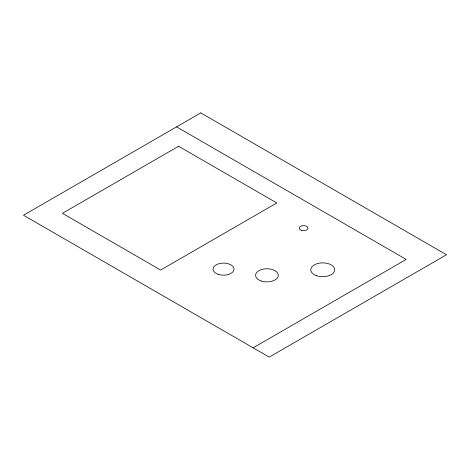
<?xml version="1.0" encoding="UTF-8"?>
<svg xmlns="http://www.w3.org/2000/svg" width="470" height="470" viewBox="0 0 470 470"><rect width="100%" height="100%" fill="white"/><g stroke="black" fill="none" stroke-linecap="round" stroke-linejoin="round"><path stroke-width="0.7" d="M253.124 347.818L406.203 259.434L176.585 126.865M200.784 112.894L23.5 215.248L269.216 357.106L446.5 254.752L200.784 112.894M178.588 146.264L62.416 213.333L160.646 270.044L276.818 202.975L178.588 146.264M261.244 281.001A11.374 6.568 0 0 0 278.305 275.32A11.374 6.568 0 0 0 261.25 269.627A11.374 6.568 0 0 0 261.244 281.001M218.033 274.274A10.469 6.045 0 0 0 233.995 269.31A10.469 6.045 0 0 0 218.562 263.811A10.469 6.045 0 0 0 218.033 274.274M316.504 275.679A11.967 6.909 0 0 0 334.705 269.95A11.967 6.909 0 0 0 317.003 263.717A11.967 6.909 0 0 0 316.504 275.679M301.393 230.306A4.359 2.515 0 0 0 307.932 228.126A4.359 2.515 0 0 0 301.393 225.947A4.359 2.515 0 0 0 301.393 230.306"/></g></svg>
